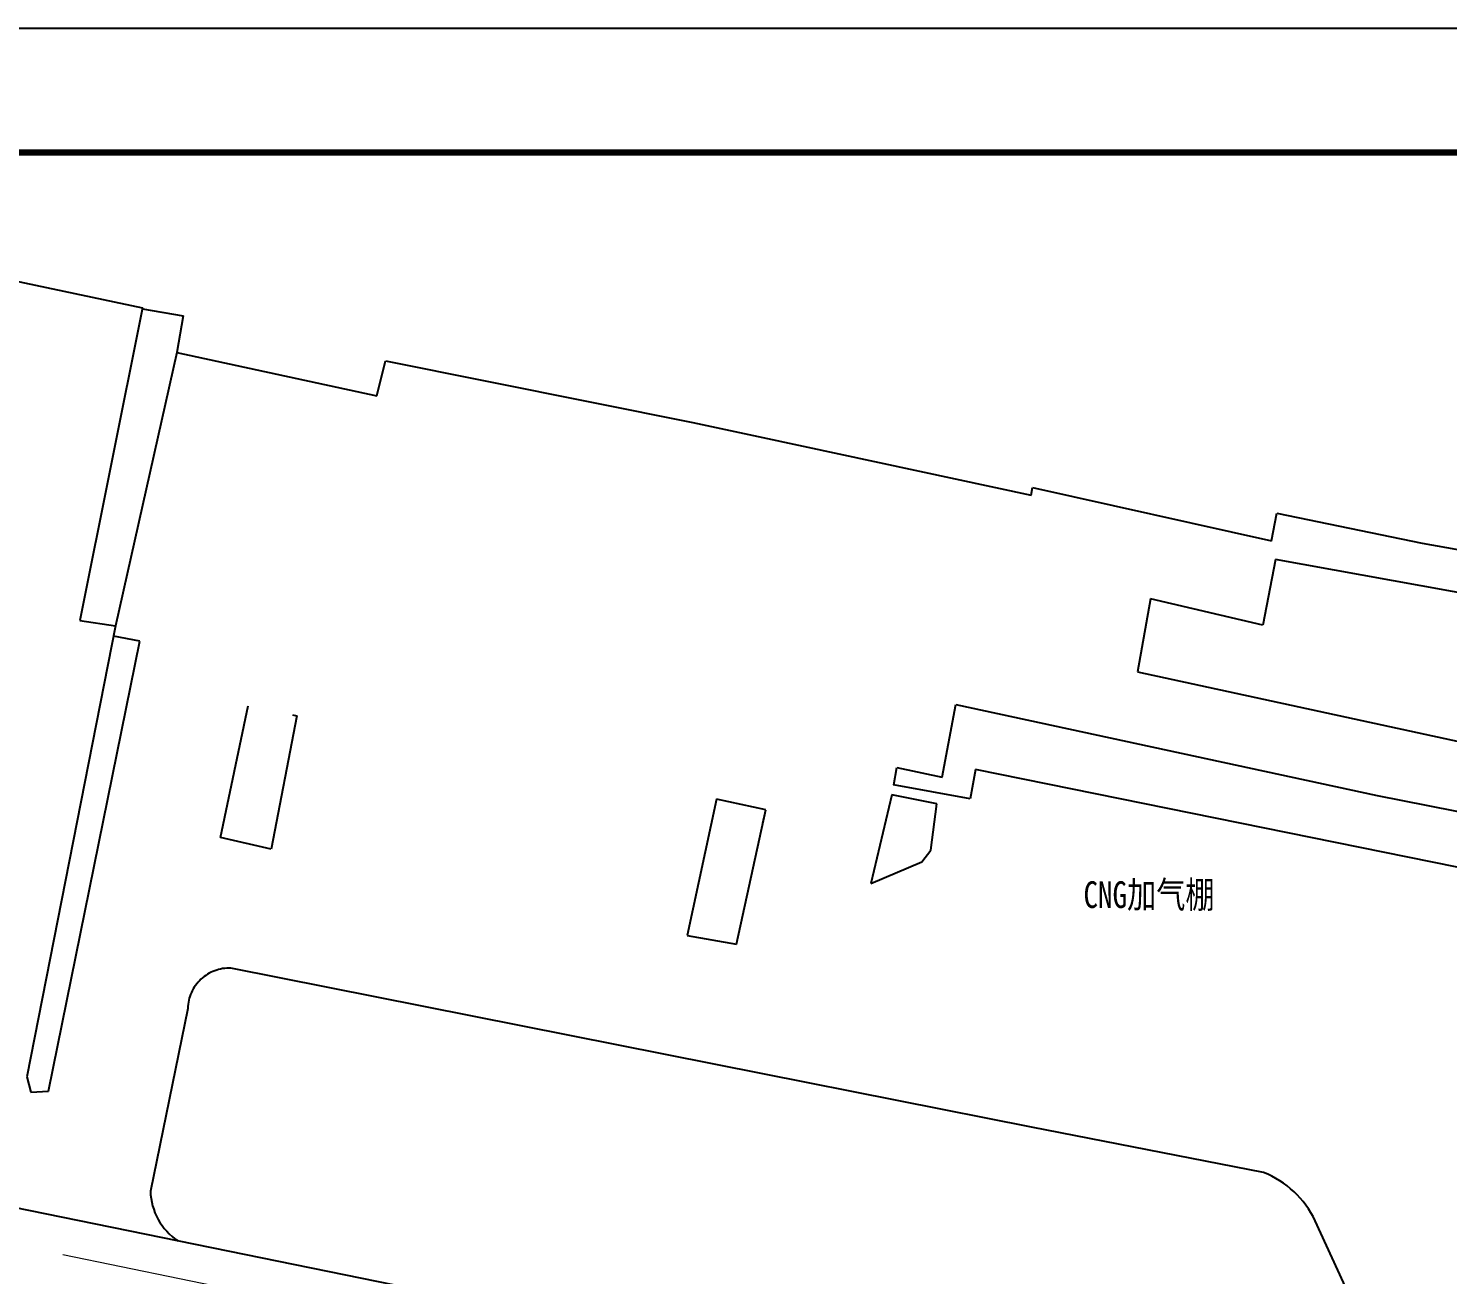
# Model space of a CAD drawing. Extents: x -534 to 560, y 572 to 1344.
# Drawn here: x 35.1 to 183.9, y 1213.5 to 1344.2 of the extents above; entities that cross this region are included whole.
import ezdxf

# ---------------------------------------------------------------- set-up
doc = ezdxf.new("R2010")
doc.units = 0
doc.header["$LTSCALE"] = 1000
doc.header["$MEASUREMENT"] = 0
for name, pattern in [('DASHDOT2', [0.5, 0.25, -0.125, 0, -0.125]), ('X5', [3, 2, -1]), ('X6', [2, 1, -1])]:
    doc.linetypes.add(name, pattern=pattern)
for name, color, linetype in [('DLSS', 8, 'Continuous'), ('TK', 7, 'Continuous'), ('外轮廓线', 2, 'Continuous'), ('红线', 8, 'Continuous')]:
    doc.layers.add(name, color=color, linetype=linetype)
doc.layers.add('道路红线', color=1, linetype='Continuous', lineweight=0)
doc.styles.add('HZ', font='', dxfattribs={"width": 0.8})
doc.styles.get('HZ').set_extended_font_data('SimSun')

# ---------------------------------------------------------------- blocks, each defined once
blk = doc.blocks.new('BFGGFHBDRSGS')
at = {"layer": 'TK'}
blk.add_line((385484, -156238), (301384, -156238), dxfattribs=at)
at = {"layer": 'TK', "const_width": 50}
blk.add_lwpolyline([(303884, -214638), (384484, -214638), (384484, -157238), (303884, -157238)], close=True, dxfattribs=at)
blk = doc.blocks.new('A$C37B82D5D')
at = {"xscale": 1.25, "yscale": 1.25, "zscale": 1.25}
blk.add_blockref('BFGGFHBDRSGS', (-376730, 269547), dxfattribs=at)

msp = doc.modelspace()

# ---------------------------------------------------------------- linework, layer by layer
at = {"layer": 'DLSS', "color": 41, "linetype": 'Continuous', "flags": 128}
msp.add_lwpolyline([(-501.194, 1329.7), (442.606, 1137.111)], dxfattribs=at)
at = {"layer": 'DLSS', "color": 8, "linetype": 'X6', "flags": 128}
for points in [[(-45.329, 1237.116), (-42.899, 1238.619), (-40.321, 1240.39), (-29.4, 1249.472), (-19.341, 1259.213), (-18.874, 1259.753), (-5.464, 1322.42), (-5.349, 1322.537), (-2.24, 1325.366), (47.095, 1314.885), (40.521, 1282.104), (44.249, 1281.55), (34.957, 1234.263), (35.381, 1232.637), (37.243, 1232.758), (46.791, 1279.934), (44.038, 1280.475)], [(47.077, 1314.797), (51.363, 1314.054), (50.697, 1310.211), (44.249, 1281.55)], [(50.697, 1310.211), (71.657, 1305.663), (72.573, 1309.332), (104.793, 1302.865), (112.119, 1301.289)], [(112.119, 1301.289), (140.24, 1295.241), (140.391, 1296.052), (165.429, 1290.446), (165.993, 1293.356), (181.248, 1290.219), (189.524, 1288.719), (188.695, 1284.381), (165.877, 1288.511), (164.518, 1281.627), (152.739, 1284.383), (151.408, 1276.739), (211.204, 1263.74), (204.176, 1223.29)], [(62.817, 1272.211), (63.273, 1272.124), (63.273, 1272.124), (60.57, 1258.147), (55.26, 1259.348), (58.158, 1273.15)], [(125.848, 1264.882), (126.178, 1266.682), (130.932, 1265.696), (132.342, 1273.305), (176.509, 1263.743), (194.715, 1260.152), (193.706, 1254.466), (134.415, 1266.502), (133.848, 1263.415), (125.812, 1264.889)], [(123.448, 1254.52), (128.777, 1256.821), (129.732, 1258.032), (130.352, 1262.878), (125.654, 1263.818), (123.448, 1254.52)], [(112.119, 1260.844), (112.428, 1262.251), (112.119, 1262.317)]]:
    msp.add_lwpolyline(points, dxfattribs=at)
msp.add_lwpolyline([(104.174, 1249.087), (109.34, 1248.179), (112.428, 1262.251), (107.265, 1263.366)], close=True, dxfattribs=at)
for points in [[(112.119, 1234.585), (56.349, 1245.658, 0.416372), (51.823, 1241.432), (47.918, 1222.288, 0.2447347), (50.808, 1217.048)], [(183.341, 1190.094), (170.032, 1219.17, 0.1886335), (164.614, 1224.232), (140.27, 1228.996), (112.119, 1234.585)]]:
    msp.add_lwpolyline(points, format="xyb", dxfattribs=at)
at = {"layer": '道路红线', "linetype": 'DASHDOT2', "ltscale": 0.1}
msp.add_line((-501.194, 1326.099), (442.606, 1132.98), dxfattribs=at)

# ---------------------------------------------------------------- block references
at = {"layer": '外轮廓线', "ltscale": 0.03, "xscale": 0.01040000000011787, "yscale": 0.01040000000011787, "zscale": 0.01040000000024591}
msp.add_blockref('A$C37B82D5D', (-533.694, 571.998), dxfattribs=at)

# ---------------------------------------------------------------- texts
at = {"layer": '红线', "color": 8, "linetype": 'X5', "insert": (145.731, 1254.765), "char_height": 2.8, "width": 25.62681, "attachment_point": 1, "style": 'HZ'}
msp.add_mtext('CNG加气棚', dxfattribs=at)

doc.saveas('drawing.dxf')
